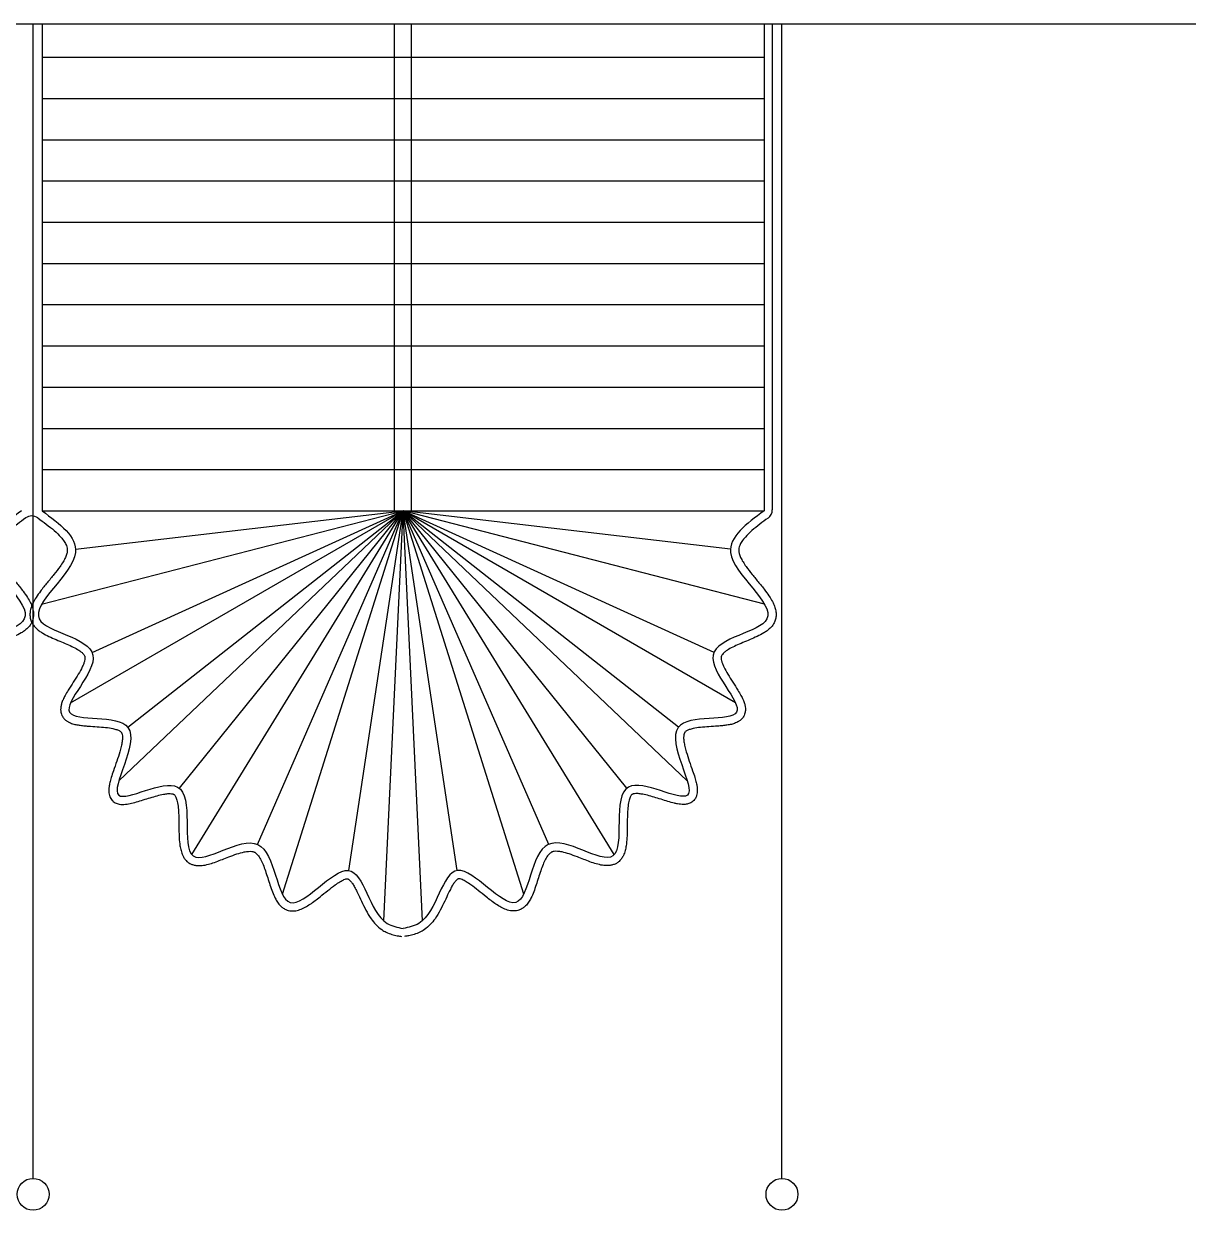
# Model space of a CAD drawing. Header units: inches. Extents: x 8.9 to 51.4, y 16 to 40.8.
# Drawn here: x 24.917 to 26.046, y 19.167 to 20.318 of the extents above; entities that cross this region are included whole.
import ezdxf

# ---------------------------------------------------------------- set-up
doc = ezdxf.new("R2010")
doc.units = ezdxf.units.IN
doc.header["$MEASUREMENT"] = 0
doc.layers.add('02', color=2, linetype='Continuous')
doc.layers.add('4', color=4, linetype='Continuous')

msp = doc.modelspace()

# ---------------------------------------------------------------- linework, layer by layer
at = {"layer": '02'}
for p, q in [((24.9258, 20.3179), (24.9258, 19.1981)), ((24.9348, 20.3179), (24.9348, 19.8455)), ((25.2766, 19.8455), (25.2766, 20.318)), ((25.293, 19.8455), (25.293, 20.318)), ((25.6348, 20.318), (25.6348, 19.8455)), ((25.6428, 20.318), (25.6428, 19.8465)), ((25.6518, 20.3179), (25.6518, 19.1981)), ((24.9348, 20.2855), (25.6348, 20.2855)), ((24.9348, 20.2455), (25.6348, 20.2455)), ((24.9348, 20.2055), (25.6348, 20.2055)), ((24.9348, 20.1655), (25.6348, 20.1655)), ((24.9348, 20.1255), (25.6348, 20.1255)), ((24.9348, 20.0855), (25.6348, 20.0855)), ((24.9348, 20.0455), (25.6348, 20.0455)), ((24.9348, 20.0055), (25.6348, 20.0055)), ((24.9348, 19.9655), (25.6348, 19.9655)), ((24.9348, 19.9255), (25.6348, 19.9255)), ((24.9348, 19.8855), (25.6348, 19.8855)), ((24.9344, 19.755), (25.2848, 19.8455)), ((24.9348, 19.8455), (25.6348, 19.8455)), ((24.9625, 19.6591), (25.2848, 19.8455)), ((24.9673, 19.8083), (25.2848, 19.8455)), ((24.9833, 19.7082), (25.2848, 19.8455)), ((25.0092, 19.5836), (25.2848, 19.8455)), ((25.0179, 19.6356), (25.2848, 19.8455)), ((25.0679, 19.5765), (25.2848, 19.8455)), ((25.08, 19.5121), (25.2848, 19.8455)), ((25.1436, 19.5219), (25.2848, 19.8455)), ((25.1678, 19.4736), (25.2848, 19.8455)), ((25.2322, 19.4965), (25.2848, 19.8455)), ((25.2661, 19.4478), (25.2848, 19.8455)), ((25.3035, 19.4478), (25.2848, 19.8455)), ((25.3374, 19.4965), (25.2848, 19.8455)), ((25.4018, 19.4736), (25.2848, 19.8455)), ((25.426, 19.5219), (25.2848, 19.8455)), ((25.4895, 19.5121), (25.2848, 19.8455)), ((25.5017, 19.5765), (25.2848, 19.8455)), ((25.6023, 19.8083), (25.2848, 19.8455)), ((25.6352, 19.755), (25.2848, 19.8455)), ((25.5863, 19.7082), (25.2848, 19.8455)), ((25.5604, 19.5836), (25.2848, 19.8455)), ((25.6071, 19.6591), (25.2848, 19.8455)), ((25.5517, 19.6356), (25.2848, 19.8455))]:
    msp.add_line(p, q, dxfattribs=at)
for centre in [(24.9261, 19.1825), (25.6522, 19.1825)]:
    msp.add_circle(centre, 0.0155, dxfattribs=at)
for centre, start, end in [((25.6328, 19.8465), 306.3546, 0), ((24.9248, 19.8305), 53.6485, 126.3515)]:
    msp.add_arc(centre, 0.01, start, end, dxfattribs=at)
for points in [[(24.9148, 19.8455), (24.8824, 19.805), (24.9175, 19.7406), (24.8654, 19.7055), (24.8881, 19.6501), (24.8315, 19.6353), (24.8405, 19.5697), (24.7835, 19.5776), (24.7682, 19.5108), (24.7056, 19.5218), (24.6741, 19.4656), (24.6179, 19.4966), (24.5801, 19.4453), (24.5648, 19.4404)], [(24.9348, 19.8455), (24.9672, 19.805), (24.9321, 19.7406), (24.9841, 19.7055), (24.9615, 19.6501), (25.0181, 19.6353), (25.0091, 19.5697), (25.0661, 19.5776), (25.0814, 19.5108), (25.1439, 19.5218), (25.1755, 19.4656), (25.2317, 19.4966), (25.2695, 19.4453), (25.2848, 19.4404)], [(25.6348, 19.8455), (25.6024, 19.805), (25.6375, 19.7406), (25.5854, 19.7055), (25.6081, 19.6501), (25.5515, 19.6353), (25.5605, 19.5697), (25.5035, 19.5776), (25.4882, 19.5108), (25.4256, 19.5218), (25.3941, 19.4656), (25.3379, 19.4966), (25.3001, 19.4453), (25.2848, 19.4404)]]:
    msp.add_spline(points, degree=3, dxfattribs=at)
for points, knots in [([(24.9189, 19.8386), (24.9161, 19.8366), (24.9134, 19.8346), (24.9081, 19.8305), (24.9054, 19.8284), (24.9006, 19.8242), (24.8985, 19.8221), (24.8954, 19.8186), (24.8942, 19.8172), (24.8924, 19.8144), (24.8917, 19.813), (24.8909, 19.8109), (24.8906, 19.81), (24.8903, 19.8083), (24.8903, 19.8075), (24.8903, 19.8063), (24.8904, 19.8058), (24.8905, 19.8049), (24.8906, 19.8045), (24.8911, 19.8028), (24.8915, 19.8016), (24.8927, 19.7989), (24.8935, 19.7975), (24.8953, 19.7946), (24.8963, 19.793), (24.8992, 19.7889), (24.9012, 19.7863), (24.9054, 19.781), (24.9077, 19.7784), (24.9121, 19.773), (24.9143, 19.7703), (24.9178, 19.7656), (24.9193, 19.7636), (24.9217, 19.7598), (24.9227, 19.7581), (24.9243, 19.7548), (24.9249, 19.7533), (24.9258, 19.7504), (24.9262, 19.749), (24.9265, 19.7462), (24.9266, 19.7447), (24.9263, 19.742), (24.9261, 19.7407), (24.9255, 19.7388), (24.9252, 19.7382), (24.9247, 19.737), (24.9244, 19.7364), (24.9238, 19.7354), (24.9235, 19.735), (24.9224, 19.7334), (24.9215, 19.7324), (24.9197, 19.7307), (24.9187, 19.7299), (24.9167, 19.7284), (24.9156, 19.7277), (24.9125, 19.7258), (24.9103, 19.7247), (24.9058, 19.7225), (24.9035, 19.7215), (24.8989, 19.7196), (24.8965, 19.7186), (24.8919, 19.7167), (24.8897, 19.7157), (24.8855, 19.7138), (24.8835, 19.7128), (24.8799, 19.7108), (24.8784, 19.7098), (24.8764, 19.7082), (24.8757, 19.7076), (24.8746, 19.7065), (24.8742, 19.7059), (24.8737, 19.7051), (24.8735, 19.7048), (24.8734, 19.7043), (24.8733, 19.7041), (24.8733, 19.7038), (24.8732, 19.7035), (24.8732, 19.703), (24.8732, 19.7027), (24.8733, 19.7018), (24.8734, 19.701), (24.8738, 19.6993), (24.8741, 19.6984), (24.8748, 19.6963), (24.8753, 19.6952), (24.8769, 19.6918), (24.8783, 19.6894), (24.8812, 19.6844), (24.8829, 19.6819), (24.8862, 19.6768), (24.8878, 19.6742), (24.8904, 19.6699), (24.8915, 19.6682), (24.8932, 19.6651), (24.8939, 19.6637), (24.895, 19.6611), (24.8955, 19.6599), (24.8962, 19.6576), (24.8964, 19.6565), (24.8967, 19.6545), (24.8968, 19.6535), (24.8967, 19.6515), (24.8966, 19.6504), (24.8961, 19.6485), (24.8959, 19.6477), (24.8952, 19.6464), (24.895, 19.6459), (24.8943, 19.6449), (24.894, 19.6445), (24.8929, 19.6433), (24.8923, 19.6427), (24.8908, 19.6416), (24.8901, 19.6411), (24.8887, 19.6403), (24.888, 19.64), (24.8859, 19.6391), (24.8845, 19.6387), (24.8817, 19.638), (24.8803, 19.6378), (24.8774, 19.6374), (24.8759, 19.6372), (24.8729, 19.6369), (24.8714, 19.6368), (24.8671, 19.6365), (24.8642, 19.6363), (24.8586, 19.6359), (24.8559, 19.6357), (24.8507, 19.6352), (24.8483, 19.6348), (24.8447, 19.634), (24.8434, 19.6336), (24.8412, 19.6329), (24.8403, 19.6324), (24.8392, 19.6318), (24.8388, 19.6315), (24.8383, 19.631), (24.8381, 19.6309), (24.8379, 19.6306), (24.8379, 19.6305), (24.8378, 19.6304), (24.8377, 19.6303), (24.8376, 19.63), (24.8375, 19.6298), (24.8373, 19.6292), (24.8372, 19.6288), (24.8369, 19.6277), (24.8368, 19.6267), (24.8368, 19.6244), (24.8369, 19.623), (24.8374, 19.6201), (24.8377, 19.6185), (24.8384, 19.6152), (24.8389, 19.6135), (24.8403, 19.6087), (24.8413, 19.6057), (24.8434, 19.5995), (24.8445, 19.5964), (24.8463, 19.5912), (24.8471, 19.589), (24.8483, 19.5851), (24.8487, 19.5835), (24.8494, 19.5805), (24.8497, 19.5792), (24.85, 19.5769), (24.8501, 19.5758), (24.8501, 19.5738), (24.8501, 19.5728), (24.8499, 19.571), (24.8497, 19.5702), (24.8492, 19.5684), (24.8488, 19.5675), (24.8478, 19.5659), (24.8473, 19.5653), (24.8464, 19.5643), (24.8461, 19.5639), (24.8451, 19.5631), (24.8445, 19.5627), (24.8432, 19.562), (24.8426, 19.5617), (24.8413, 19.5613), (24.8407, 19.5611), (24.839, 19.5607), (24.8379, 19.5606), (24.8358, 19.5606), (24.8349, 19.5607), (24.8329, 19.5609), (24.8319, 19.561), (24.8299, 19.5614), (24.8289, 19.5616), (24.8259, 19.5623), (24.8237, 19.5629), (24.8194, 19.5642), (24.8171, 19.5649), (24.8127, 19.5664), (24.8104, 19.5671), (24.806, 19.5684), (24.8038, 19.569), (24.7996, 19.5701), (24.7976, 19.5705), (24.7943, 19.571), (24.793, 19.5712), (24.7908, 19.5712), (24.79, 19.5712), (24.7887, 19.571), (24.7882, 19.5709), (24.7877, 19.5708), (24.7875, 19.5707), (24.7873, 19.5706), (24.7872, 19.5705), (24.7869, 19.5704), (24.7868, 19.5703), (24.7865, 19.5701), (24.7863, 19.5699), (24.7859, 19.5693), (24.7857, 19.569), (24.7852, 19.5681), (24.7849, 19.5675), (24.7845, 19.5663), (24.7842, 19.5656), (24.7836, 19.5632), (24.7832, 19.5612), (24.7827, 19.5569), (24.7825, 19.5546), (24.7823, 19.5496), (24.7822, 19.547), (24.7822, 19.5417), (24.7821, 19.539), (24.7821, 19.5336), (24.782, 19.5309), (24.7817, 19.5257), (24.7815, 19.5231), (24.7808, 19.5191), (24.7805, 19.5175), (24.7797, 19.5143), (24.7792, 19.5128), (24.778, 19.5103), (24.7774, 19.5093), (24.776, 19.5073), (24.7752, 19.5064), (24.7739, 19.5051), (24.7734, 19.5048), (24.7726, 19.5041), (24.7721, 19.5038), (24.7713, 19.5033), (24.7708, 19.5031), (24.7693, 19.5024), (24.7683, 19.5021), (24.7661, 19.5016), (24.7651, 19.5014), (24.7631, 19.5013), (24.7621, 19.5013), (24.7601, 19.5014), (24.7591, 19.5015), (24.7561, 19.502), (24.7541, 19.5025), (24.7501, 19.5036), (24.7481, 19.5043), (24.744, 19.5058), (24.742, 19.5066), (24.7379, 19.5082), (24.7358, 19.509), (24.7311, 19.5108), (24.7285, 19.5118), (24.7235, 19.5135), (24.7211, 19.5141), (24.7174, 19.5149), (24.7159, 19.5151), (24.7134, 19.5153), (24.7123, 19.5153), (24.7107, 19.5151), (24.7102, 19.5149), (24.7095, 19.5147), (24.7093, 19.5146), (24.7089, 19.5145), (24.7087, 19.5144), (24.7084, 19.5142), (24.7082, 19.514), (24.7076, 19.5137), (24.7072, 19.5133), (24.7064, 19.5125), (24.706, 19.5121), (24.7047, 19.5105), (24.7038, 19.5091), (24.7021, 19.506), (24.7013, 19.5042), (24.6997, 19.5004), (24.699, 19.4983), (24.6975, 19.494), (24.6967, 19.4917), (24.6953, 19.4872), (24.6946, 19.4849), (24.6931, 19.4804), (24.6923, 19.4782), (24.6907, 19.4738), (24.6898, 19.4718), (24.6881, 19.4684), (24.6873, 19.4671), (24.6856, 19.4646), (24.6847, 19.4634), (24.6827, 19.4615), (24.6819, 19.4608), (24.68, 19.4595), (24.6789, 19.4589), (24.6773, 19.4583), (24.6767, 19.4581), (24.6752, 19.4576), (24.6742, 19.4575), (24.6722, 19.4573), (24.6712, 19.4574), (24.6693, 19.4575), (24.6684, 19.4577), (24.6666, 19.4581), (24.6657, 19.4584), (24.6631, 19.4593), (24.6614, 19.4601), (24.6581, 19.4619), (24.6565, 19.4629), (24.6533, 19.465), (24.6517, 19.4662), (24.6485, 19.4686), (24.6469, 19.4698), (24.6428, 19.4731), (24.6402, 19.4752), (24.6353, 19.4792), (24.6329, 19.481), (24.629, 19.4838), (24.6274, 19.4849), (24.6245, 19.4866), (24.6232, 19.4873), (24.6213, 19.4881), (24.6207, 19.4883), (24.6196, 19.4885), (24.6192, 19.4886), (24.6189, 19.4886), (24.6188, 19.4886), (24.6187, 19.4886), (24.6186, 19.4886), (24.6185, 19.4886), (24.6185, 19.4886), (24.6184, 19.4885), (24.6183, 19.4885), (24.618, 19.4884), (24.6178, 19.4883), (24.6175, 19.4881), (24.6173, 19.4879), (24.6165, 19.4873), (24.616, 19.4867), (24.6147, 19.4851), (24.614, 19.4842), (24.6126, 19.482), (24.6119, 19.4807), (24.6105, 19.478), (24.6097, 19.4765), (24.6077, 19.4724), (24.6065, 19.4696), (24.6038, 19.464), (24.6024, 19.4611), (24.5994, 19.4554), (24.5977, 19.4525), (24.5944, 19.4478), (24.5929, 19.4459), (24.5895, 19.4424), (24.5876, 19.4407), (24.5848, 19.4388), (24.5841, 19.4383), (24.5826, 19.4375), (24.5818, 19.4371), (24.5793, 19.4359), (24.5774, 19.4352), (24.5738, 19.4341), (24.5721, 19.4337), (24.569, 19.4331), (24.5676, 19.4328), (24.5663, 19.4326)], [0.677112, 0.677112, 0.677112, 0.677112, 9.018359, 9.018359, 18.036718, 18.036718, 27.055077, 27.055077, 33.823166, 33.823166, 40.591254, 40.591254, 45.52869, 45.52869, 50.466125, 50.466125, 52.905448, 52.905448, 55.344771, 55.344771, 60.686188, 60.686188, 66.027606, 66.027606, 71.369024, 71.369024, 79.856421, 79.856421, 88.343817, 88.343817, 96.831214, 96.831214, 103.144179, 103.144179, 108.450265, 108.450265, 112.866915, 112.866915, 116.518478, 116.518478, 120.17004, 120.17004, 123.095971, 123.095971, 124.774217, 124.774217, 126.11844, 126.11844, 127.462663, 127.462663, 130.706476, 130.706476, 133.950289, 133.950289, 137.194101, 137.194101, 143.426677, 143.426677, 149.659253, 149.659253, 155.891828, 155.891828, 162.124404, 162.124404, 168.356979, 168.356979, 174.589555, 174.589555, 178.746369, 178.746369, 182.903183, 182.903183, 186.073007, 186.073007, 187.954755, 187.954755, 190.019388, 190.019388, 192.08402, 192.08402, 195.898891, 195.898891, 199.713763, 199.713763, 203.528634, 203.528634, 210.853954, 210.853954, 218.179274, 218.179274, 225.504594, 225.504594, 230.520109, 230.520109, 234.679703, 234.679703, 238.084485, 238.084485, 240.926711, 240.926711, 243.276827, 243.276827, 245.626943, 245.626943, 247.263667, 247.263667, 248.420401, 248.420401, 249.577136, 249.577136, 251.584183, 251.584183, 253.59123, 253.59123, 255.598277, 255.598277, 259.396847, 259.396847, 263.195417, 263.195417, 266.993987, 266.993987, 270.792557, 270.792557, 277.582009, 277.582009, 284.371461, 284.371461, 291.160914, 291.160914, 295.708969, 295.708969, 300.257024, 300.257024, 303.348676, 303.348676, 305.921575, 305.921575, 307.103942, 307.103942, 308.286309, 308.286309, 310.651043, 310.651043, 313.015777, 313.015777, 317.637242, 317.637242, 322.258707, 322.258707, 326.880172, 326.880172, 331.501637, 331.501637, 339.110602, 339.110602, 346.719566, 346.719566, 352.418172, 352.418172, 356.936509, 356.936509, 360.548613, 360.548613, 363.520003, 363.520003, 365.998052, 365.998052, 368.048257, 368.048257, 370.098462, 370.098462, 371.703449, 371.703449, 372.6024, 372.6024, 374.031742, 374.031742, 375.461083, 375.461083, 376.890425, 376.890425, 379.610641, 379.610641, 382.330858, 382.330858, 385.051074, 385.051074, 387.77129, 387.77129, 393.434213, 393.434213, 399.097136, 399.097136, 404.760059, 404.760059, 410.422982, 410.422982, 416.085905, 416.085905, 420.656704, 420.656704, 424.480715, 424.480715, 427.645344, 427.645344, 429.289833, 429.289833, 431.171955, 431.171955, 433.054077, 433.054077, 436.10371, 436.10371, 439.153343, 439.153343, 442.202976, 442.202976, 445.252609, 445.252609, 451.6111, 451.6111, 457.969592, 457.969592, 464.328083, 464.328083, 470.686574, 470.686574, 477.045065, 477.045065, 483.403556, 483.403556, 487.574452, 487.574452, 491.745348, 491.745348, 494.560013, 494.560013, 497.374678, 497.374678, 498.602102, 498.602102, 499.694634, 499.694634, 500.787166, 500.787166, 503.333508, 503.333508, 505.87985, 505.87985, 508.426191, 508.426191, 510.972533, 510.972533, 516.3804, 516.3804, 521.788267, 521.788267, 527.196135, 527.196135, 532.604002, 532.604002, 539.754647, 539.754647, 546.905291, 546.905291, 551.934044, 551.934044, 556.962796, 556.962796, 560.457335, 560.457335, 562.094408, 562.094408, 563.609498, 563.609498, 565.124589, 565.124589, 568.154769, 568.154769, 571.18495, 571.18495, 577.051173, 577.051173, 582.917395, 582.917395, 588.783618, 588.783618, 594.64984, 594.64984, 600.516063, 600.516063, 606.382285, 606.382285, 612.248508, 612.248508, 616.187828, 616.187828, 620.127149, 620.127149, 622.806867, 622.806867, 625.486586, 625.486586, 626.677992, 626.677992, 628.939979, 628.939979, 631.201966, 631.201966, 633.463953, 633.463953, 635.72594, 635.72594, 640.549472, 640.549472, 645.373004, 645.373004, 650.196535, 650.196535, 655.020067, 655.020067, 662.793009, 662.793009, 670.565951, 670.565951, 676.12475, 676.12475, 681.683548, 681.683548, 685.339062, 685.339062, 688.994575, 688.994575, 690.463428, 690.463428, 691.645349, 691.645349, 692.82727, 692.82727, 695.191112, 695.191112, 697.554954, 697.554954, 699.918796, 699.918796, 704.667888, 704.667888, 709.416979, 709.416979, 714.166071, 714.166071, 718.915162, 718.915162, 726.632532, 726.632532, 734.349902, 734.349902, 742.067272, 742.067272, 747.747823, 747.747823, 753.428373, 753.428373, 755.331753, 755.331753, 757.235132, 757.235132, 761.947658, 761.947658, 766.660184, 766.660184, 770.555766, 770.555766, 770.555766, 770.555766]), ([(24.9307, 19.8386), (24.9335, 19.8366), (24.9362, 19.8346), (24.9415, 19.8305), (24.9442, 19.8284), (24.949, 19.8242), (24.9511, 19.8221), (24.9542, 19.8186), (24.9554, 19.8172), (24.9572, 19.8144), (24.9579, 19.813), (24.9587, 19.8109), (24.959, 19.81), (24.9593, 19.8083), (24.9593, 19.8075), (24.9592, 19.8063), (24.9592, 19.8058), (24.9591, 19.8049), (24.959, 19.8045), (24.9585, 19.8028), (24.9581, 19.8016), (24.9569, 19.7989), (24.9561, 19.7975), (24.9543, 19.7946), (24.9533, 19.793), (24.9504, 19.7889), (24.9484, 19.7863), (24.9441, 19.781), (24.9419, 19.7784), (24.9375, 19.773), (24.9353, 19.7703), (24.9318, 19.7656), (24.9303, 19.7636), (24.9279, 19.7598), (24.9269, 19.7581), (24.9253, 19.7548), (24.9247, 19.7533), (24.9238, 19.7504), (24.9234, 19.749), (24.9231, 19.7462), (24.923, 19.7447), (24.9232, 19.742), (24.9235, 19.7407), (24.9241, 19.7388), (24.9243, 19.7382), (24.9249, 19.737), (24.9252, 19.7364), (24.9258, 19.7354), (24.9261, 19.735), (24.9272, 19.7334), (24.9281, 19.7324), (24.9299, 19.7307), (24.9309, 19.7299), (24.9329, 19.7284), (24.934, 19.7277), (24.9371, 19.7258), (24.9393, 19.7247), (24.9437, 19.7225), (24.9461, 19.7215), (24.9507, 19.7196), (24.9531, 19.7186), (24.9577, 19.7167), (24.9599, 19.7157), (24.9641, 19.7138), (24.9661, 19.7128), (24.9696, 19.7108), (24.9712, 19.7098), (24.9732, 19.7082), (24.9739, 19.7076), (24.975, 19.7065), (24.9754, 19.7059), (24.9759, 19.7051), (24.976, 19.7048), (24.9762, 19.7043), (24.9763, 19.7041), (24.9763, 19.7038), (24.9764, 19.7035), (24.9764, 19.703), (24.9764, 19.7027), (24.9763, 19.7018), (24.9762, 19.701), (24.9758, 19.6993), (24.9755, 19.6984), (24.9748, 19.6963), (24.9743, 19.6952), (24.9727, 19.6918), (24.9713, 19.6894), (24.9684, 19.6844), (24.9667, 19.6819), (24.9634, 19.6768), (24.9618, 19.6742), (24.9591, 19.6699), (24.9581, 19.6682), (24.9564, 19.6651), (24.9557, 19.6637), (24.9546, 19.6611), (24.9541, 19.6599), (24.9534, 19.6576), (24.9532, 19.6565), (24.9529, 19.6545), (24.9528, 19.6535), (24.9528, 19.6515), (24.953, 19.6504), (24.9535, 19.6485), (24.9537, 19.6477), (24.9543, 19.6464), (24.9546, 19.6459), (24.9553, 19.6449), (24.9556, 19.6445), (24.9566, 19.6433), (24.9573, 19.6427), (24.9587, 19.6416), (24.9595, 19.6411), (24.9609, 19.6403), (24.9616, 19.64), (24.9637, 19.6391), (24.9651, 19.6387), (24.9679, 19.638), (24.9693, 19.6378), (24.9722, 19.6374), (24.9737, 19.6372), (24.9767, 19.6369), (24.9782, 19.6368), (24.9825, 19.6365), (24.9854, 19.6363), (24.9909, 19.6359), (24.9937, 19.6357), (24.9989, 19.6352), (25.0013, 19.6348), (25.0049, 19.634), (25.0061, 19.6336), (25.0083, 19.6329), (25.0093, 19.6324), (25.0104, 19.6318), (25.0108, 19.6315), (25.0113, 19.631), (25.0115, 19.6309), (25.0117, 19.6306), (25.0117, 19.6305), (25.0118, 19.6304), (25.0119, 19.6303), (25.012, 19.63), (25.0121, 19.6298), (25.0123, 19.6292), (25.0124, 19.6288), (25.0127, 19.6277), (25.0128, 19.6267), (25.0127, 19.6244), (25.0126, 19.623), (25.0122, 19.6201), (25.0119, 19.6185), (25.0112, 19.6152), (25.0107, 19.6135), (25.0093, 19.6087), (25.0083, 19.6057), (25.0062, 19.5995), (25.0051, 19.5964), (25.0032, 19.5912), (25.0025, 19.589), (25.0013, 19.5851), (25.0009, 19.5835), (25.0002, 19.5805), (24.9999, 19.5792), (24.9996, 19.5769), (24.9995, 19.5758), (24.9994, 19.5738), (24.9995, 19.5728), (24.9997, 19.571), (24.9999, 19.5702), (25.0004, 19.5684), (25.0008, 19.5675), (25.0018, 19.5659), (25.0023, 19.5653), (25.0032, 19.5643), (25.0035, 19.5639), (25.0045, 19.5631), (25.0051, 19.5627), (25.0064, 19.562), (25.007, 19.5617), (25.0083, 19.5613), (25.0089, 19.5611), (25.0106, 19.5607), (25.0117, 19.5606), (25.0137, 19.5606), (25.0147, 19.5607), (25.0167, 19.5609), (25.0177, 19.561), (25.0197, 19.5614), (25.0206, 19.5616), (25.0237, 19.5623), (25.0259, 19.5629), (25.0302, 19.5642), (25.0324, 19.5649), (25.0369, 19.5664), (25.0392, 19.5671), (25.0436, 19.5684), (25.0458, 19.569), (25.05, 19.5701), (25.052, 19.5705), (25.0552, 19.571), (25.0566, 19.5712), (25.0587, 19.5712), (25.0596, 19.5712), (25.0609, 19.571), (25.0614, 19.5709), (25.0619, 19.5708), (25.0621, 19.5707), (25.0623, 19.5706), (25.0624, 19.5705), (25.0627, 19.5704), (25.0628, 19.5703), (25.0631, 19.5701), (25.0632, 19.5699), (25.0637, 19.5693), (25.0639, 19.569), (25.0644, 19.5681), (25.0647, 19.5675), (25.0651, 19.5663), (25.0654, 19.5656), (25.066, 19.5632), (25.0664, 19.5612), (25.0669, 19.5569), (25.0671, 19.5546), (25.0673, 19.5496), (25.0674, 19.547), (25.0674, 19.5417), (25.0674, 19.539), (25.0675, 19.5336), (25.0676, 19.5309), (25.0679, 19.5257), (25.0681, 19.5231), (25.0687, 19.5191), (25.0691, 19.5175), (25.0699, 19.5143), (25.0704, 19.5128), (25.0716, 19.5103), (25.0722, 19.5093), (25.0735, 19.5073), (25.0743, 19.5064), (25.0757, 19.5051), (25.0761, 19.5048), (25.077, 19.5041), (25.0775, 19.5038), (25.0783, 19.5033), (25.0788, 19.5031), (25.0803, 19.5024), (25.0813, 19.5021), (25.0834, 19.5016), (25.0845, 19.5014), (25.0865, 19.5013), (25.0875, 19.5013), (25.0895, 19.5014), (25.0905, 19.5015), (25.0935, 19.502), (25.0955, 19.5025), (25.0995, 19.5036), (25.1015, 19.5043), (25.1056, 19.5058), (25.1076, 19.5066), (25.1117, 19.5082), (25.1137, 19.509), (25.1184, 19.5108), (25.1211, 19.5118), (25.1261, 19.5135), (25.1285, 19.5141), (25.1322, 19.5149), (25.1337, 19.5151), (25.1362, 19.5153), (25.1373, 19.5153), (25.1389, 19.5151), (25.1394, 19.5149), (25.1401, 19.5147), (25.1403, 19.5146), (25.1407, 19.5145), (25.1409, 19.5144), (25.1412, 19.5142), (25.1414, 19.514), (25.142, 19.5137), (25.1424, 19.5133), (25.1432, 19.5125), (25.1436, 19.5121), (25.1449, 19.5105), (25.1458, 19.5091), (25.1475, 19.506), (25.1483, 19.5042), (25.1499, 19.5004), (25.1506, 19.4983), (25.1521, 19.494), (25.1528, 19.4917), (25.1543, 19.4872), (25.155, 19.4849), (25.1565, 19.4804), (25.1573, 19.4782), (25.1589, 19.4738), (25.1598, 19.4718), (25.1615, 19.4684), (25.1623, 19.4671), (25.164, 19.4646), (25.1649, 19.4634), (25.1668, 19.4615), (25.1677, 19.4608), (25.1696, 19.4595), (25.1707, 19.4589), (25.1723, 19.4583), (25.1728, 19.4581), (25.1744, 19.4576), (25.1754, 19.4575), (25.1774, 19.4573), (25.1784, 19.4574), (25.1803, 19.4575), (25.1812, 19.4577), (25.183, 19.4581), (25.1838, 19.4584), (25.1865, 19.4593), (25.1881, 19.4601), (25.1915, 19.4619), (25.1931, 19.4629), (25.1963, 19.465), (25.1979, 19.4662), (25.2011, 19.4686), (25.2027, 19.4698), (25.2068, 19.4731), (25.2093, 19.4752), (25.2143, 19.4792), (25.2167, 19.481), (25.2206, 19.4838), (25.2222, 19.4849), (25.2251, 19.4866), (25.2264, 19.4873), (25.2282, 19.4881), (25.2289, 19.4883), (25.2299, 19.4885), (25.2304, 19.4886), (25.2307, 19.4886), (25.2308, 19.4886), (25.2309, 19.4886), (25.231, 19.4886), (25.2311, 19.4886), (25.2311, 19.4886), (25.2312, 19.4885), (25.2313, 19.4885), (25.2316, 19.4884), (25.2317, 19.4883), (25.2321, 19.4881), (25.2323, 19.4879), (25.233, 19.4873), (25.2336, 19.4867), (25.2349, 19.4851), (25.2356, 19.4842), (25.237, 19.482), (25.2377, 19.4807), (25.2391, 19.478), (25.2399, 19.4765), (25.2418, 19.4724), (25.2431, 19.4696), (25.2458, 19.464), (25.2472, 19.4611), (25.2502, 19.4554), (25.2519, 19.4525), (25.2552, 19.4478), (25.2567, 19.4459), (25.2601, 19.4424), (25.262, 19.4407), (25.2648, 19.4388), (25.2655, 19.4383), (25.267, 19.4375), (25.2677, 19.4371), (25.2703, 19.4359), (25.2722, 19.4352), (25.2758, 19.4341), (25.2775, 19.4337), (25.2806, 19.4331), (25.282, 19.4328), (25.2833, 19.4326)], [0.677112, 0.677112, 0.677112, 0.677112, 9.018359, 9.018359, 18.036718, 18.036718, 27.055077, 27.055077, 33.823166, 33.823166, 40.591254, 40.591254, 45.52869, 45.52869, 50.466125, 50.466125, 52.905448, 52.905448, 55.344771, 55.344771, 60.686188, 60.686188, 66.027606, 66.027606, 71.369024, 71.369024, 79.856421, 79.856421, 88.343817, 88.343817, 96.831214, 96.831214, 103.144179, 103.144179, 108.450265, 108.450265, 112.866915, 112.866915, 116.518478, 116.518478, 120.17004, 120.17004, 123.095971, 123.095971, 124.774217, 124.774217, 126.11844, 126.11844, 127.462663, 127.462663, 130.706476, 130.706476, 133.950289, 133.950289, 137.194101, 137.194101, 143.426677, 143.426677, 149.659253, 149.659253, 155.891828, 155.891828, 162.124404, 162.124404, 168.356979, 168.356979, 174.589555, 174.589555, 178.746369, 178.746369, 182.903183, 182.903183, 186.073007, 186.073007, 187.954755, 187.954755, 190.019388, 190.019388, 192.08402, 192.08402, 195.898891, 195.898891, 199.713763, 199.713763, 203.528634, 203.528634, 210.853954, 210.853954, 218.179274, 218.179274, 225.504594, 225.504594, 230.520109, 230.520109, 234.679703, 234.679703, 238.084485, 238.084485, 240.926711, 240.926711, 243.276827, 243.276827, 245.626943, 245.626943, 247.263667, 247.263667, 248.420401, 248.420401, 249.577136, 249.577136, 251.584183, 251.584183, 253.59123, 253.59123, 255.598277, 255.598277, 259.396847, 259.396847, 263.195417, 263.195417, 266.993987, 266.993987, 270.792557, 270.792557, 277.582009, 277.582009, 284.371461, 284.371461, 291.160914, 291.160914, 295.708969, 295.708969, 300.257024, 300.257024, 303.348676, 303.348676, 305.921575, 305.921575, 307.103942, 307.103942, 308.286309, 308.286309, 310.651043, 310.651043, 313.015777, 313.015777, 317.637242, 317.637242, 322.258707, 322.258707, 326.880172, 326.880172, 331.501637, 331.501637, 339.110602, 339.110602, 346.719566, 346.719566, 352.418172, 352.418172, 356.936509, 356.936509, 360.548613, 360.548613, 363.520003, 363.520003, 365.998052, 365.998052, 368.048257, 368.048257, 370.098462, 370.098462, 371.703449, 371.703449, 372.6024, 372.6024, 374.031742, 374.031742, 375.461083, 375.461083, 376.890425, 376.890425, 379.610641, 379.610641, 382.330858, 382.330858, 385.051074, 385.051074, 387.77129, 387.77129, 393.434213, 393.434213, 399.097136, 399.097136, 404.760059, 404.760059, 410.422982, 410.422982, 416.085905, 416.085905, 420.656704, 420.656704, 424.480715, 424.480715, 427.645344, 427.645344, 429.289833, 429.289833, 431.171955, 431.171955, 433.054077, 433.054077, 436.10371, 436.10371, 439.153343, 439.153343, 442.202976, 442.202976, 445.252609, 445.252609, 451.6111, 451.6111, 457.969592, 457.969592, 464.328083, 464.328083, 470.686574, 470.686574, 477.045065, 477.045065, 483.403556, 483.403556, 487.574452, 487.574452, 491.745348, 491.745348, 494.560013, 494.560013, 497.374678, 497.374678, 498.602102, 498.602102, 499.694634, 499.694634, 500.787166, 500.787166, 503.333508, 503.333508, 505.87985, 505.87985, 508.426191, 508.426191, 510.972533, 510.972533, 516.3804, 516.3804, 521.788267, 521.788267, 527.196135, 527.196135, 532.604002, 532.604002, 539.754647, 539.754647, 546.905291, 546.905291, 551.934044, 551.934044, 556.962796, 556.962796, 560.457335, 560.457335, 562.094408, 562.094408, 563.609498, 563.609498, 565.124589, 565.124589, 568.154769, 568.154769, 571.18495, 571.18495, 577.051173, 577.051173, 582.917395, 582.917395, 588.783618, 588.783618, 594.64984, 594.64984, 600.516063, 600.516063, 606.382285, 606.382285, 612.248508, 612.248508, 616.187828, 616.187828, 620.127149, 620.127149, 622.806867, 622.806867, 625.486586, 625.486586, 626.677992, 626.677992, 628.939979, 628.939979, 631.201966, 631.201966, 633.463953, 633.463953, 635.72594, 635.72594, 640.549472, 640.549472, 645.373004, 645.373004, 650.196535, 650.196535, 655.020067, 655.020067, 662.793009, 662.793009, 670.565951, 670.565951, 676.12475, 676.12475, 681.683548, 681.683548, 685.339062, 685.339062, 688.994575, 688.994575, 690.463428, 690.463428, 691.645349, 691.645349, 692.82727, 692.82727, 695.191112, 695.191112, 697.554954, 697.554954, 699.918796, 699.918796, 704.667888, 704.667888, 709.416979, 709.416979, 714.166071, 714.166071, 718.915162, 718.915162, 726.632532, 726.632532, 734.349902, 734.349902, 742.067272, 742.067272, 747.747823, 747.747823, 753.428373, 753.428373, 755.331753, 755.331753, 757.235132, 757.235132, 761.947658, 761.947658, 766.660184, 766.660184, 770.555766, 770.555766, 770.555766, 770.555766]), ([(25.6387, 19.8385), (25.636, 19.8365), (25.6334, 19.8345), (25.6281, 19.8305), (25.6254, 19.8284), (25.6206, 19.8242), (25.6185, 19.8221), (25.6154, 19.8186), (25.6142, 19.8172), (25.6124, 19.8144), (25.6117, 19.813), (25.6109, 19.8109), (25.6106, 19.81), (25.6103, 19.8083), (25.6103, 19.8075), (25.6103, 19.8063), (25.6104, 19.8058), (25.6105, 19.8049), (25.6106, 19.8045), (25.6111, 19.8028), (25.6115, 19.8016), (25.6127, 19.7989), (25.6135, 19.7975), (25.6153, 19.7946), (25.6163, 19.793), (25.6192, 19.7889), (25.6212, 19.7863), (25.6254, 19.781), (25.6277, 19.7784), (25.6321, 19.773), (25.6343, 19.7703), (25.6378, 19.7656), (25.6393, 19.7636), (25.6417, 19.7598), (25.6427, 19.7581), (25.6443, 19.7548), (25.6449, 19.7533), (25.6458, 19.7504), (25.6462, 19.749), (25.6465, 19.7462), (25.6466, 19.7447), (25.6463, 19.742), (25.6461, 19.7407), (25.6455, 19.7388), (25.6452, 19.7382), (25.6447, 19.737), (25.6444, 19.7364), (25.6438, 19.7354), (25.6435, 19.735), (25.6424, 19.7334), (25.6415, 19.7324), (25.6397, 19.7307), (25.6387, 19.7299), (25.6367, 19.7284), (25.6356, 19.7277), (25.6325, 19.7258), (25.6303, 19.7247), (25.6258, 19.7225), (25.6235, 19.7215), (25.6189, 19.7196), (25.6165, 19.7186), (25.6119, 19.7167), (25.6097, 19.7157), (25.6055, 19.7138), (25.6035, 19.7128), (25.5999, 19.7108), (25.5984, 19.7098), (25.5964, 19.7082), (25.5957, 19.7076), (25.5946, 19.7065), (25.5942, 19.7059), (25.5937, 19.7051), (25.5935, 19.7048), (25.5934, 19.7043), (25.5933, 19.7041), (25.5933, 19.7038), (25.5932, 19.7035), (25.5932, 19.703), (25.5932, 19.7027), (25.5933, 19.7018), (25.5934, 19.701), (25.5938, 19.6993), (25.5941, 19.6984), (25.5948, 19.6963), (25.5953, 19.6952), (25.5969, 19.6918), (25.5983, 19.6894), (25.6012, 19.6844), (25.6029, 19.6819), (25.6062, 19.6768), (25.6078, 19.6742), (25.6104, 19.6699), (25.6115, 19.6682), (25.6132, 19.6651), (25.6139, 19.6637), (25.615, 19.6611), (25.6155, 19.6599), (25.6162, 19.6576), (25.6164, 19.6565), (25.6167, 19.6545), (25.6168, 19.6535), (25.6167, 19.6515), (25.6166, 19.6504), (25.6161, 19.6485), (25.6159, 19.6477), (25.6152, 19.6464), (25.615, 19.6459), (25.6143, 19.6449), (25.614, 19.6445), (25.6129, 19.6433), (25.6123, 19.6427), (25.6108, 19.6416), (25.6101, 19.6411), (25.6087, 19.6403), (25.608, 19.64), (25.6059, 19.6391), (25.6045, 19.6387), (25.6017, 19.638), (25.6003, 19.6378), (25.5974, 19.6374), (25.5959, 19.6372), (25.5929, 19.6369), (25.5914, 19.6368), (25.5871, 19.6365), (25.5842, 19.6363), (25.5786, 19.6359), (25.5759, 19.6357), (25.5707, 19.6352), (25.5683, 19.6348), (25.5647, 19.634), (25.5634, 19.6336), (25.5612, 19.6329), (25.5603, 19.6324), (25.5592, 19.6318), (25.5588, 19.6315), (25.5583, 19.631), (25.5581, 19.6309), (25.5579, 19.6306), (25.5579, 19.6305), (25.5578, 19.6304), (25.5577, 19.6303), (25.5576, 19.63), (25.5575, 19.6298), (25.5573, 19.6292), (25.5572, 19.6288), (25.5569, 19.6277), (25.5568, 19.6267), (25.5568, 19.6244), (25.5569, 19.623), (25.5574, 19.6201), (25.5577, 19.6185), (25.5584, 19.6152), (25.5589, 19.6135), (25.5603, 19.6087), (25.5613, 19.6057), (25.5634, 19.5995), (25.5645, 19.5964), (25.5663, 19.5912), (25.5671, 19.589), (25.5683, 19.5851), (25.5687, 19.5835), (25.5694, 19.5805), (25.5697, 19.5792), (25.57, 19.5769), (25.5701, 19.5758), (25.5701, 19.5738), (25.5701, 19.5728), (25.5699, 19.571), (25.5697, 19.5702), (25.5692, 19.5684), (25.5688, 19.5675), (25.5678, 19.5659), (25.5673, 19.5653), (25.5664, 19.5643), (25.5661, 19.5639), (25.5651, 19.5631), (25.5645, 19.5627), (25.5632, 19.562), (25.5626, 19.5617), (25.5613, 19.5613), (25.5607, 19.5611), (25.559, 19.5607), (25.5579, 19.5606), (25.5558, 19.5606), (25.5549, 19.5607), (25.5529, 19.5609), (25.5519, 19.561), (25.5499, 19.5614), (25.5489, 19.5616), (25.5459, 19.5623), (25.5437, 19.5629), (25.5394, 19.5642), (25.5371, 19.5649), (25.5327, 19.5664), (25.5304, 19.5671), (25.526, 19.5684), (25.5238, 19.569), (25.5196, 19.5701), (25.5176, 19.5705), (25.5143, 19.571), (25.513, 19.5712), (25.5108, 19.5712), (25.51, 19.5712), (25.5087, 19.571), (25.5082, 19.5709), (25.5077, 19.5708), (25.5075, 19.5707), (25.5073, 19.5706), (25.5072, 19.5705), (25.5069, 19.5704), (25.5068, 19.5703), (25.5065, 19.5701), (25.5063, 19.5699), (25.5059, 19.5693), (25.5057, 19.569), (25.5052, 19.5681), (25.5049, 19.5675), (25.5045, 19.5663), (25.5042, 19.5656), (25.5036, 19.5632), (25.5032, 19.5612), (25.5027, 19.5569), (25.5025, 19.5546), (25.5023, 19.5496), (25.5022, 19.547), (25.5022, 19.5417), (25.5021, 19.539), (25.5021, 19.5336), (25.502, 19.5309), (25.5017, 19.5257), (25.5015, 19.5231), (25.5008, 19.5191), (25.5005, 19.5175), (25.4997, 19.5143), (25.4992, 19.5128), (25.498, 19.5103), (25.4974, 19.5093), (25.496, 19.5073), (25.4952, 19.5064), (25.4939, 19.5051), (25.4934, 19.5048), (25.4926, 19.5041), (25.4921, 19.5038), (25.4913, 19.5033), (25.4908, 19.5031), (25.4893, 19.5024), (25.4883, 19.5021), (25.4861, 19.5016), (25.4851, 19.5014), (25.4831, 19.5013), (25.4821, 19.5013), (25.4801, 19.5014), (25.4791, 19.5015), (25.4761, 19.502), (25.4741, 19.5025), (25.4701, 19.5036), (25.4681, 19.5043), (25.464, 19.5058), (25.462, 19.5066), (25.4579, 19.5082), (25.4558, 19.509), (25.4511, 19.5108), (25.4485, 19.5118), (25.4435, 19.5135), (25.4411, 19.5141), (25.4374, 19.5149), (25.4359, 19.5151), (25.4334, 19.5153), (25.4323, 19.5153), (25.4307, 19.5151), (25.4302, 19.5149), (25.4295, 19.5147), (25.4293, 19.5146), (25.4289, 19.5145), (25.4287, 19.5144), (25.4284, 19.5142), (25.4282, 19.514), (25.4276, 19.5137), (25.4272, 19.5133), (25.4264, 19.5125), (25.426, 19.5121), (25.4247, 19.5105), (25.4238, 19.5091), (25.4221, 19.506), (25.4213, 19.5042), (25.4197, 19.5004), (25.419, 19.4983), (25.4175, 19.494), (25.4167, 19.4917), (25.4153, 19.4872), (25.4146, 19.4849), (25.4131, 19.4804), (25.4123, 19.4782), (25.4107, 19.4738), (25.4098, 19.4718), (25.4081, 19.4684), (25.4073, 19.4671), (25.4056, 19.4646), (25.4047, 19.4634), (25.4027, 19.4615), (25.4019, 19.4608), (25.4, 19.4595), (25.3989, 19.4589), (25.3973, 19.4583), (25.3967, 19.4581), (25.3952, 19.4576), (25.3942, 19.4575), (25.3922, 19.4573), (25.3912, 19.4574), (25.3893, 19.4575), (25.3884, 19.4577), (25.3866, 19.4581), (25.3857, 19.4584), (25.3831, 19.4593), (25.3814, 19.4601), (25.3781, 19.4619), (25.3765, 19.4629), (25.3733, 19.465), (25.3717, 19.4662), (25.3685, 19.4686), (25.3669, 19.4698), (25.3628, 19.4731), (25.3602, 19.4752), (25.3553, 19.4792), (25.3529, 19.481), (25.349, 19.4838), (25.3474, 19.4849), (25.3445, 19.4866), (25.3432, 19.4873), (25.3413, 19.4881), (25.3407, 19.4883), (25.3396, 19.4885), (25.3392, 19.4886), (25.3389, 19.4886), (25.3388, 19.4886), (25.3387, 19.4886), (25.3386, 19.4886), (25.3385, 19.4886), (25.3385, 19.4886), (25.3384, 19.4885), (25.3383, 19.4885), (25.338, 19.4884), (25.3378, 19.4883), (25.3375, 19.4881), (25.3373, 19.4879), (25.3365, 19.4873), (25.336, 19.4867), (25.3347, 19.4851), (25.334, 19.4842), (25.3326, 19.482), (25.3319, 19.4807), (25.3305, 19.478), (25.3297, 19.4765), (25.3277, 19.4724), (25.3265, 19.4696), (25.3238, 19.464), (25.3224, 19.4611), (25.3194, 19.4554), (25.3177, 19.4525), (25.3144, 19.4478), (25.3129, 19.4459), (25.3095, 19.4424), (25.3076, 19.4407), (25.3048, 19.4388), (25.3041, 19.4383), (25.3026, 19.4375), (25.3018, 19.4371), (25.2993, 19.4359), (25.2974, 19.4352), (25.2938, 19.4341), (25.2921, 19.4337), (25.289, 19.4331), (25.2876, 19.4328), (25.2863, 19.4326)], [0.824006, 0.824006, 0.824006, 0.824006, 9.018359, 9.018359, 18.036718, 18.036718, 27.055077, 27.055077, 33.823166, 33.823166, 40.591254, 40.591254, 45.52869, 45.52869, 50.466125, 50.466125, 52.905448, 52.905448, 55.344771, 55.344771, 60.686188, 60.686188, 66.027606, 66.027606, 71.369024, 71.369024, 79.856421, 79.856421, 88.343817, 88.343817, 96.831214, 96.831214, 103.144179, 103.144179, 108.450265, 108.450265, 112.866915, 112.866915, 116.518478, 116.518478, 120.17004, 120.17004, 123.095971, 123.095971, 124.774217, 124.774217, 126.11844, 126.11844, 127.462663, 127.462663, 130.706476, 130.706476, 133.950289, 133.950289, 137.194101, 137.194101, 143.426677, 143.426677, 149.659253, 149.659253, 155.891828, 155.891828, 162.124404, 162.124404, 168.356979, 168.356979, 174.589555, 174.589555, 178.746369, 178.746369, 182.903183, 182.903183, 186.073007, 186.073007, 187.954755, 187.954755, 190.019388, 190.019388, 192.08402, 192.08402, 195.898891, 195.898891, 199.713763, 199.713763, 203.528634, 203.528634, 210.853954, 210.853954, 218.179274, 218.179274, 225.504594, 225.504594, 230.520109, 230.520109, 234.679703, 234.679703, 238.084485, 238.084485, 240.926711, 240.926711, 243.276827, 243.276827, 245.626943, 245.626943, 247.263667, 247.263667, 248.420401, 248.420401, 249.577136, 249.577136, 251.584183, 251.584183, 253.59123, 253.59123, 255.598277, 255.598277, 259.396847, 259.396847, 263.195417, 263.195417, 266.993987, 266.993987, 270.792557, 270.792557, 277.582009, 277.582009, 284.371461, 284.371461, 291.160914, 291.160914, 295.708969, 295.708969, 300.257024, 300.257024, 303.348676, 303.348676, 305.921575, 305.921575, 307.103942, 307.103942, 308.286309, 308.286309, 310.651043, 310.651043, 313.015777, 313.015777, 317.637242, 317.637242, 322.258707, 322.258707, 326.880172, 326.880172, 331.501637, 331.501637, 339.110602, 339.110602, 346.719566, 346.719566, 352.418172, 352.418172, 356.936509, 356.936509, 360.548613, 360.548613, 363.520003, 363.520003, 365.998052, 365.998052, 368.048257, 368.048257, 370.098462, 370.098462, 371.703449, 371.703449, 372.6024, 372.6024, 374.031742, 374.031742, 375.461083, 375.461083, 376.890425, 376.890425, 379.610641, 379.610641, 382.330858, 382.330858, 385.051074, 385.051074, 387.77129, 387.77129, 393.434213, 393.434213, 399.097136, 399.097136, 404.760059, 404.760059, 410.422982, 410.422982, 416.085905, 416.085905, 420.656704, 420.656704, 424.480715, 424.480715, 427.645344, 427.645344, 429.289833, 429.289833, 431.171955, 431.171955, 433.054077, 433.054077, 436.10371, 436.10371, 439.153343, 439.153343, 442.202976, 442.202976, 445.252609, 445.252609, 451.6111, 451.6111, 457.969592, 457.969592, 464.328083, 464.328083, 470.686574, 470.686574, 477.045065, 477.045065, 483.403556, 483.403556, 487.574452, 487.574452, 491.745348, 491.745348, 494.560013, 494.560013, 497.374678, 497.374678, 498.602102, 498.602102, 499.694634, 499.694634, 500.787166, 500.787166, 503.333508, 503.333508, 505.87985, 505.87985, 508.426191, 508.426191, 510.972533, 510.972533, 516.3804, 516.3804, 521.788267, 521.788267, 527.196135, 527.196135, 532.604002, 532.604002, 539.754647, 539.754647, 546.905291, 546.905291, 551.934044, 551.934044, 556.962796, 556.962796, 560.457335, 560.457335, 562.094408, 562.094408, 563.609498, 563.609498, 565.124589, 565.124589, 568.154769, 568.154769, 571.18495, 571.18495, 577.051173, 577.051173, 582.917395, 582.917395, 588.783618, 588.783618, 594.64984, 594.64984, 600.516063, 600.516063, 606.382285, 606.382285, 612.248508, 612.248508, 616.187828, 616.187828, 620.127149, 620.127149, 622.806867, 622.806867, 625.486586, 625.486586, 626.677992, 626.677992, 628.939979, 628.939979, 631.201966, 631.201966, 633.463953, 633.463953, 635.72594, 635.72594, 640.549472, 640.549472, 645.373004, 645.373004, 650.196535, 650.196535, 655.020067, 655.020067, 662.793009, 662.793009, 670.565951, 670.565951, 676.12475, 676.12475, 681.683548, 681.683548, 685.339062, 685.339062, 688.994575, 688.994575, 690.463428, 690.463428, 691.645349, 691.645349, 692.82727, 692.82727, 695.191112, 695.191112, 697.554954, 697.554954, 699.918796, 699.918796, 704.667888, 704.667888, 709.416979, 709.416979, 714.166071, 714.166071, 718.915162, 718.915162, 726.632532, 726.632532, 734.349902, 734.349902, 742.067272, 742.067272, 747.747823, 747.747823, 753.428373, 753.428373, 755.331753, 755.331753, 757.235132, 757.235132, 761.947658, 761.947658, 766.660184, 766.660184, 770.555766, 770.555766, 770.555766, 770.555766])]:
    msp.add_open_spline(points, degree=3, knots=knots, dxfattribs=at)
at = {"layer": '4'}
msp.add_line((9.1976, 20.3179), (29.5238, 20.3179), dxfattribs=at)

doc.saveas('drawing.dxf')
